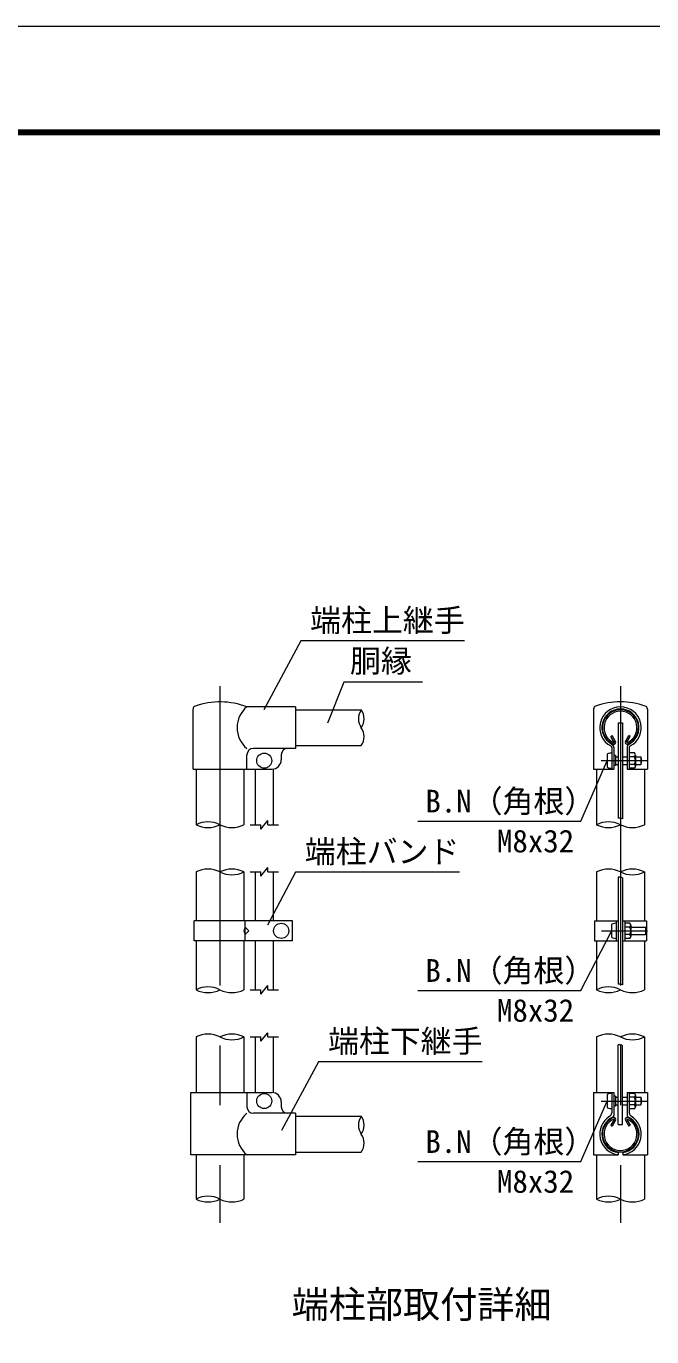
# Model space of a CAD drawing. Units: millimetres, scale not verified. Extents: x -4200 to 4200, y -2970 to 2970.
# Drawn here: x 636 to 1964, y 190 to 2970 of the extents above; entities that cross this region are included whole.
import ezdxf
from ezdxf.enums import TextEntityAlignment as Align

# ---------------------------------------------------------------- set-up
doc = ezdxf.new("R2010")
doc.units = ezdxf.units.MM
doc.header["$LTSCALE"] = 20
doc.linetypes.add('USER1', pattern=[50.8, 31.75, -6.35, 6.35, -6.35])
for name, color, linetype, lineweight in [('0-0_D-BMK', 2, 'USER1', 13), ('0-1_D-STR1', 1, 'Continuous', 18), ('0-2_D-STR-DIM', 7, 'Continuous', 9), ('0-5_D-STR3', 3, 'Continuous', 13), ('0-7_D-STR-TXT', 7, 'Continuous', 9), ('0-8_D-TTL', 7, 'Continuous', 9)]:
    doc.layers.add(name, color=color, linetype=linetype, lineweight=lineweight)
doc.layers.add('0-4_D-TTL-TXT', color=7, linetype='Continuous')
doc.styles.add('ＭＳ ゴシック', font='')
doc.styles.get('ＭＳ ゴシック').set_extended_font_data('MS Gothic')

msp = doc.modelspace()

# ---------------------------------------------------------------- linework, layer by layer
at = {"layer": '0-0_D-BMK'}
for p, q in [((1046.97, 1570.33), (1046.97, 432.33)), ((1896.97, 1570.33), (1896.97, 432.33)), ((1856.31, 1412.33), (1954.07, 1412.33)), ((1856.89, 1051.33), (1954.64, 1051.33)), ((1856.31, 690.33), (1954.07, 690.33))]:
    msp.add_line(p, q, dxfattribs=at)
at = {"layer": '0-1_D-STR1'}
for p, q in [((1206.97, 1520.33), (1346.97, 1520.33)), ((1876.6, 1463.73), (1879.38, 1465.33)), ((1883.62, 1451.57), (1876.6, 1463.73)), ((1886.4, 1453.17), (1879.38, 1465.33)), ((1907.53, 1453.17), (1914.55, 1465.33)), ((1910.31, 1451.57), (1917.33, 1463.73)), ((1917.33, 1463.73), (1914.55, 1465.33)), ((1206.97, 1444.13), (1346.97, 1444.13)), ((996.17, 1394.33), (996.17, 1276.33)), ((1097.77, 1394.33), (1097.77, 1276.33)), ((1846.17, 1394.33), (1846.17, 1276.33)), ((1947.77, 1394.33), (1947.77, 1276.33)), ((996.17, 1176.33), (996.17, 1072.32)), ((1097.77, 1176.33), (1097.77, 1072.32)), ((1846.17, 1176.33), (1846.17, 1072.33)), ((1947.77, 1176.33), (1947.77, 1072.33)), ((996.17, 1030.32), (996.17, 926.33)), ((1097.77, 1030.32), (1097.77, 926.33)), ((1846.17, 1030.33), (1846.17, 926.33)), ((1947.77, 1030.33), (1947.77, 926.33)), ((996.17, 826.33), (996.17, 708.33)), ((1097.77, 826.33), (1097.77, 708.33)), ((1846.17, 826.33), (1846.17, 708.33)), ((1947.77, 826.33), (1947.77, 708.33)), ((1206.97, 658.43), (1346.97, 658.43)), ((1883.62, 651.09), (1876.6, 638.94)), ((1886.4, 649.49), (1879.38, 637.33)), ((1907.53, 649.49), (1914.55, 637.33)), ((1910.31, 651.09), (1917.33, 638.94)), ((1876.6, 638.94), (1879.38, 637.33)), ((1917.33, 638.94), (1914.55, 637.33)), ((996.17, 576.33), (996.17, 482.33)), ((1097.77, 576.33), (1097.77, 482.33)), ((1206.97, 582.23), (1346.97, 582.23)), ((1846.17, 576.33), (1846.17, 482.33)), ((1947.77, 576.33), (1947.77, 482.33))]:
    msp.add_line(p, q, dxfattribs=at)
for centre, radius, start, end in [((1896.97, 1482.23), 38.1, 294.32478, 245.67522), ((1896.97, 1482.23), 34.89, 294.32478, 245.67522), ((1882.92, 1451.17), 4.01, 245.67522, 30), ((1882.92, 1451.17), 0.802, 245.67522, 30), ((1911.01, 1451.17), 4.01, 150, 294.32478), ((1911.01, 1451.17), 0.802, 150, 294.32478), ((1896.97, 620.43), 38.1, 114.32478, 65.67522), ((1896.97, 620.43), 34.89, 114.32478, 65.67522), ((1882.92, 651.5), 4.01, 330, 114.32478), ((1882.92, 651.5), 0.802, 330, 114.32478), ((1911.01, 651.5), 4.01, 65.67522, 210), ((1911.01, 651.5), 0.802, 65.67522, 210)]:
    msp.add_arc(centre, radius, start, end, dxfattribs=at)
at = {"layer": '0-2_D-STR-DIM'}
for p, q in [((1133.47, 1267.33), (1148.47, 1285.33)), ((1148.47, 1276.33), (1148.47, 1285.33)), ((1110.97, 1276.33), (1133.47, 1276.33)), ((1133.47, 1267.33), (1133.47, 1276.33)), ((1148.47, 1276.33), (1170.97, 1276.33)), ((1110.97, 1176.33), (1133.47, 1176.33)), ((1133.47, 1167.33), (1148.47, 1185.33)), ((1133.47, 1167.33), (1133.47, 1176.33)), ((1148.47, 1176.33), (1148.47, 1185.33)), ((1148.47, 1176.33), (1170.97, 1176.33)), ((1110.97, 926.33), (1133.47, 926.33)), ((1133.47, 917.33), (1148.47, 935.33)), ((1133.47, 917.33), (1133.47, 926.33)), ((1148.47, 926.33), (1148.47, 935.33)), ((1148.47, 926.33), (1170.97, 926.33)), ((1133.47, 817.33), (1148.47, 835.33)), ((1148.47, 826.33), (1148.47, 835.33)), ((1110.97, 826.33), (1133.47, 826.33)), ((1133.47, 817.33), (1133.47, 826.33)), ((1148.47, 826.33), (1170.97, 826.33))]:
    msp.add_line(p, q, dxfattribs=at)
for centre, radius, start, end in [((1374.21, 1501.28), 33.24, 145.03504, 214.96496), ((1319.72, 1501.28), 33.24, 325.03504, 34.96496), ((1319.72, 1463.18), 33.24, 325.03422, 34.96578), ((1021.57, 1225.57), 56.76, 63.4184, 116.5816), ((1871.57, 1225.57), 56.76, 63.4184, 116.5816), ((1894.01, 1275.27), 15.36, 60.95271, 95.76063), ((1021.57, 1327.1), 56.76, 243.4184, 296.5816), ((1072.37, 1327.1), 56.76, 243.4184, 296.5816), ((1871.57, 1327.1), 56.76, 243.4184, 296.5816), ((1922.37, 1327.1), 56.76, 243.4184, 296.5816), ((1021.57, 1125.57), 56.76, 63.4184, 116.5816), ((1072.37, 1125.57), 56.76, 63.4184, 116.5816), ((1072.37, 1227.1), 56.76, 243.4184, 296.5816), ((1871.57, 1125.57), 56.76, 63.4184, 116.5816), ((1922.37, 1125.57), 56.76, 63.4184, 116.5816), ((1922.37, 1227.1), 56.76, 243.4184, 296.5816), ((1894.01, 1150.01), 15.36, 60.95271, 95.76063), ((1021.57, 875.57), 56.76, 63.4184, 116.5816), ((1021.57, 977.1), 56.76, 243.4184, 296.5816), ((1072.37, 977.1), 56.76, 243.4184, 296.5816), ((1871.57, 875.57), 56.76, 63.4184, 116.5816), ((1871.57, 977.1), 56.76, 243.4184, 296.5816), ((1894.01, 923.07), 15.36, 60.95271, 95.76063), ((1922.37, 977.1), 56.76, 243.4184, 296.5816), ((1021.57, 775.57), 56.76, 63.4184, 116.5816), ((1072.37, 775.57), 56.76, 63.4184, 116.5816), ((1072.37, 877.1), 56.76, 243.4184, 296.5816), ((1871.57, 775.57), 56.76, 63.4184, 116.5816), ((1894.01, 794.34), 15.36, 60.95271, 95.76063), ((1922.37, 775.57), 56.76, 63.4184, 116.5816), ((1922.37, 877.1), 56.76, 243.4184, 296.5816), ((1374.21, 639.38), 33.24, 145.03504, 214.96496), ((1319.72, 639.38), 33.24, 325.03504, 34.96496), ((1319.72, 601.28), 33.24, 325.03422, 34.96578), ((1021.57, 431.57), 56.76, 63.4184, 116.5816), ((1021.57, 533.1), 56.76, 243.4184, 296.5816), ((1072.37, 533.1), 56.76, 243.4184, 296.5816), ((1871.57, 431.57), 56.76, 63.4184, 116.5816), ((1871.57, 533.1), 56.76, 243.4184, 296.5816), ((1922.37, 533.1), 56.76, 243.4184, 296.5816)]:
    msp.add_arc(centre, radius, start, end, dxfattribs=at)
at = {"layer": '0-5_D-STR3'}
for p, q in [((989.87, 1394.33), (989.87, 1521.72)), ((1206.97, 1526.33), (1104.07, 1526.33)), ((1206.97, 1526.33), (1206.97, 1438.33)), ((1954.07, 1521.72), (1954.07, 1394.33)), ((1954.07, 1521.71), (1954.07, 1394.33)), ((1892.47, 1492.33), (1901.47, 1492.33)), ((1892.47, 1492.33), (1892.47, 1290.56)), ((1901.47, 1492.33), (1901.47, 1288.7)), ((1104.07, 1394.33), (1104.07, 1424.33)), ((1206.97, 1438.33), (1118.07, 1438.33)), ((1176.97, 1424.33), (1176.97, 1414.33)), ((1868.77, 1425.33), (1868.77, 1399.33)), ((1878.37, 1439.99), (1878.37, 1394.33)), ((1882.97, 1439.99), (1882.97, 1394.33)), ((1886.37, 1422.97), (1882.97, 1422.97)), ((1886.37, 1422.97), (1886.37, 1401.7)), ((1886.37, 1420.33), (1892.47, 1420.33)), ((1901.47, 1420.33), (1910.97, 1420.33)), ((1910.97, 1439.99), (1910.97, 1394.33)), ((1915.57, 1439.99), (1915.57, 1394.33)), ((1926.57, 1428.53), (1915.57, 1428.53)), ((1926.57, 1420.43), (1915.57, 1420.43)), ((1928.57, 1424.16), (1928.57, 1400.26)), ((1928.57, 1420.33), (1940.37, 1420.33)), ((1940.37, 1420.33), (1940.37, 1404.33)), ((989.87, 1394.33), (1104.07, 1394.33)), ((1104.07, 1394.33), (1156.97, 1394.33)), ((1121.97, 1394.33), (1121.97, 1276.33)), ((1159.97, 1394.56), (1159.97, 1276.33)), ((1886.37, 1401.7), (1882.97, 1401.7)), ((1886.37, 1404.33), (1892.47, 1404.33)), ((1901.47, 1404.33), (1910.97, 1404.33)), ((1910.97, 1394.33), (1954.07, 1394.33)), ((1926.57, 1404.23), (1915.57, 1404.23)), ((1926.57, 1396.13), (1915.57, 1396.13)), ((1928.57, 1404.33), (1940.37, 1404.33)), ((1121.97, 1176.33), (1121.97, 1072.32)), ((1159.97, 1176.33), (1159.97, 1072.32)), ((1892.47, 1165.29), (1892.47, 938.36)), ((1901.47, 1163.43), (1901.47, 936.5)), ((991.97, 1030.32), (991.97, 1072.32)), ((1200.96, 1072.32), (991.97, 1072.32)), ((1100.61, 1030.32), (1100.61, 1072.32)), ((1200.96, 1030.32), (1200.96, 1072.32)), ((1841.57, 1072.33), (1892.47, 1072.33)), ((1878.27, 1064.33), (1878.27, 1038.33)), ((1887.87, 1072.33), (1887.87, 1030.33)), ((1887.87, 1067.33), (1887.87, 1035.33)), ((1901.47, 1072.33), (1952.37, 1072.33)), ((1906.07, 1072.33), (1906.07, 1030.33)), ((1917.07, 1067.53), (1906.07, 1067.53)), ((1917.07, 1059.43), (1906.07, 1059.43)), ((1919.07, 1063.16), (1919.07, 1039.26)), ((1919.07, 1059.33), (1949.87, 1059.33)), ((1949.87, 1059.33), (1949.87, 1043.33)), ((1952.37, 1072.33), (1952.37, 1030.33)), ((1200.96, 1030.32), (991.97, 1030.32)), ((1121.97, 1030.32), (1121.97, 926.33)), ((1159.97, 1030.32), (1159.97, 926.33)), ((1901.47, 1030.33), (1952.37, 1030.33)), ((1917.07, 1043.23), (1906.07, 1043.23)), ((1917.07, 1035.13), (1906.07, 1035.13)), ((1919.07, 1043.33), (1949.87, 1043.33)), ((1121.97, 826.33), (1121.97, 708.33)), ((1159.97, 826.33), (1159.97, 708.11)), ((1892.47, 640.33), (1892.47, 809.63)), ((1901.47, 640.33), (1901.47, 807.77)), ((985.07, 708.33), (1156.97, 708.33)), ((985.07, 576.33), (985.07, 708.33)), ((1104.07, 708.33), (1104.07, 678.33)), ((1839.87, 708.33), (1882.97, 708.33)), ((1839.87, 708.33), (1839.87, 576.33)), ((1868.77, 703.33), (1868.77, 677.33)), ((1878.37, 708.33), (1878.37, 665.35)), ((1882.97, 708.33), (1882.97, 659.82)), ((1886.37, 700.97), (1882.97, 700.97)), ((1886.37, 700.97), (1886.37, 679.7)), ((1886.37, 698.33), (1892.47, 698.33)), ((1901.47, 698.33), (1910.97, 698.33)), ((1910.97, 708.33), (1910.97, 659.82)), ((1910.97, 708.33), (1954.07, 708.33)), ((1915.57, 708.33), (1915.57, 665.35)), ((1926.57, 706.53), (1915.57, 706.53)), ((1926.57, 698.43), (1915.57, 698.43)), ((1928.57, 702.16), (1928.57, 678.26)), ((1928.57, 698.33), (1940.37, 698.33)), ((1940.37, 698.33), (1940.37, 682.33)), ((1954.07, 708.33), (1954.07, 576.33)), ((1176.97, 688.33), (1176.97, 678.33)), ((1886.37, 679.7), (1882.97, 679.7)), ((1886.37, 682.33), (1892.47, 682.33)), ((1901.47, 682.33), (1910.97, 682.33)), ((1926.57, 682.23), (1915.57, 682.23)), ((1926.57, 674.13), (1915.57, 674.13)), ((1928.57, 682.33), (1940.37, 682.33)), ((1206.97, 664.33), (1118.07, 664.33)), ((1206.97, 664.33), (1206.97, 576.33)), ((1892.47, 640.33), (1901.47, 640.33)), ((1206.97, 576.33), (985.07, 576.33)), ((1839.87, 576.33), (1891.97, 576.33)), ((1891.97, 581.25), (1891.97, 576.33)), ((1901.97, 581.25), (1901.97, 576.33)), ((1901.97, 576.33), (1954.07, 576.33))]:
    msp.add_line(p, q, dxfattribs=at)
for points in [[(1839.87, 1521.72), (1839.87, 1394.33), (1882.97, 1394.33)], [(1841.57, 1072.33), (1841.57, 1030.33), (1892.47, 1030.33)]]:
    msp.add_lwpolyline(points, dxfattribs=at)
msp.add_lwpolyline([(1100.61, 1059.32), (1097.96, 1051.32), (1100.61, 1043.32), (1108.61, 1051.32)], close=True, dxfattribs=at)
for centre in [(1140.97, 1412.33), (1176.96, 1051.32), (1140.97, 690.33)]:
    msp.add_circle(centre, 16, dxfattribs=at)
for centre, radius, start, end in [((1046.97, 1376.87), 160, 69.0916, 109.22051), ((1896.97, 1376.87), 160, 70.78312, 109.21688), ((996.47, 1521.72), 6.6, 109.22051, 180), ((1140.46, 1482.33), 57.1, 129.59418, 230.40582), ((1846.46, 1521.72), 6.59, 109.08221, 180.02255), ((1896.97, 1482.33), 44, 298.0884, 241.9116), ((1896.97, 1482.33), 39.4, 298.0884, 241.9116), ((1947.47, 1521.72), 6.59, 359.97745, 70.91779), ((1874.37, 1439.99), 8.6, 0, 61.9116), ((1919.57, 1439.99), 8.6, 118.0884, 180), ((1118.07, 1424.33), 14, 90, 180), ((1190.97, 1424.33), 14, 90, 180), ((1874.37, 1439.99), 4, 0, 61.9116), ((1919.57, 1439.99), 4, 118.0884, 180), ((1911.16, 1412.33), 17.4, 332.26063, 27.73937), ((1923.49, 1424.48), 5.08, 307.21089, 52.78911), ((1925.37, 1412.33), 17, 331.92751, 28.07249), ((1156.97, 1414.33), 20, 270, 0), ((1923.47, 1400.18), 5.1, 307.42505, 52.57495), ((1901.66, 1051.33), 17.4, 332.26063, 27.73937), ((1913.99, 1063.48), 5.08, 307.21089, 52.78911), ((1934.87, 1051.33), 17, 331.92751, 28.07249), ((1913.97, 1039.18), 5.1, 307.42505, 52.57495), ((1156.97, 688.33), 20, 0, 90), ((1911.16, 690.33), 17.4, 332.26063, 27.73937), ((1923.49, 702.48), 5.08, 307.21089, 52.78911), ((1925.37, 690.33), 17, 331.92751, 28.07249), ((1118.07, 678.33), 14, 180, 270), ((1190.97, 678.33), 14, 180, 270), ((1923.47, 678.18), 5.1, 307.42505, 52.57495), ((1140.46, 620.33), 57.1, 129.59418, 230.40582), ((1896.97, 620.33), 44, 121.13861, 263.47502), ((1896.97, 620.33), 39.4, 114.50336, 262.7093), ((1869.77, 665.35), 8.6, 301.13861, 0), ((1878.97, 659.82), 4, 294.50336, 0), ((1896.97, 620.33), 44, 276.52498, 58.86139), ((1896.97, 620.33), 39.4, 277.2907, 65.49664), ((1914.97, 659.82), 4, 180, 245.49664), ((1924.17, 665.35), 8.6, 180, 238.86139)]:
    msp.add_arc(centre, radius, start, end, dxfattribs=at)
for centre, start_param, end_param in [((1878.37, 1425.33), 1.5707963, 3.1415927), ((1878.37, 1399.33), 3.1415927, 4.712389), ((1887.87, 1064.33), 1.5707963, 3.1415927), ((1887.87, 1038.33), 3.1415927, 4.712389), ((1878.37, 703.33), 1.5707963, 3.1415927), ((1878.37, 677.33), 3.1415927, 4.712389)]:
    msp.add_ellipse(centre, major_axis=(9.6, 0), ratio=0.3125, start_param=start_param, end_param=end_param, dxfattribs=at)
at = {"layer": '0-7_D-STR-TXT'}
for points in [[(1565.66, 1666.34), (1218.4, 1666.34), (1139.92, 1520.34)], [(1477.12, 1579.02), (1310.1, 1579.02), (1275.39, 1491.53)], [(1466.75, 1284), (1812.82, 1284), (1867.97, 1410.5)], [(1555.37, 1175.86), (1207.21, 1175.86), (1147.65, 1063.52)], [(1466.75, 924.82), (1812.82, 924.82), (1877.35, 1049.56)], [(1603.64, 773.76), (1256.38, 773.76), (1177.9, 627.76)], [(1466.75, 562), (1812.82, 562), (1867.97, 688.5)]]:
    msp.add_lwpolyline(points, dxfattribs=at)
at = {"layer": '0-8_D-TTL', "color": 2, "lineweight": 18}
msp.add_lwpolyline([(-4200, 2970), (4200, 2970), (4200, -2970), (-4200, -2970)], close=True, dxfattribs=at)
at = {"layer": '0-8_D-TTL'}
for points in [[(-3930, 2750), (3930, 2750), (3930, -2750), (-3930, -2750)], [(-3927.5, 2747.5), (3927.5, 2747.5), (3927.5, -2747.5), (-3927.5, -2747.5)], [(-3925, 2745), (3925, 2745), (3925, -2745), (-3925, -2745)], [(-3922.5, 2742.5), (3922.5, 2742.5), (3922.5, -2742.5), (-3922.5, -2742.5)], [(-3920, 2740), (3920, 2740), (3920, -2740), (-3920, -2740)]]:
    msp.add_lwpolyline(points, close=True, dxfattribs=at)

# ---------------------------------------------------------------- texts
at = {"layer": '0-4_D-TTL-TXT', "style": 'ＭＳ ゴシック'}
msp.add_text('端柱部取付詳細', height=57.77, dxfattribs=at).set_placement((1199.07, 212.91), align=Align.BOTTOM_LEFT)
at = {"layer": '0-7_D-STR-TXT', "style": 'ＭＳ ゴシック'}
for s, p in [('端柱上継手', (1238.33, 1671.53)), ('胴縁', (1322.87, 1585.31)), ('B.N（角根）', (1482.99, 1287.93)), ('M8x32', (1635.08, 1203.35)), ('端柱バンド', (1227.14, 1181.04)), ('B.N（角根）', (1482.99, 928.75)), ('M8x32', (1635.08, 844.17)), ('端柱下継手', (1276.31, 778.95)), ('B.N（角根）', (1482.99, 565.93)), ('M8x32', (1635.08, 481.35))]:
    msp.add_text(s, height=48.09, dxfattribs=at).set_placement(p, align=Align.BOTTOM_LEFT)

doc.saveas('drawing.dxf')
